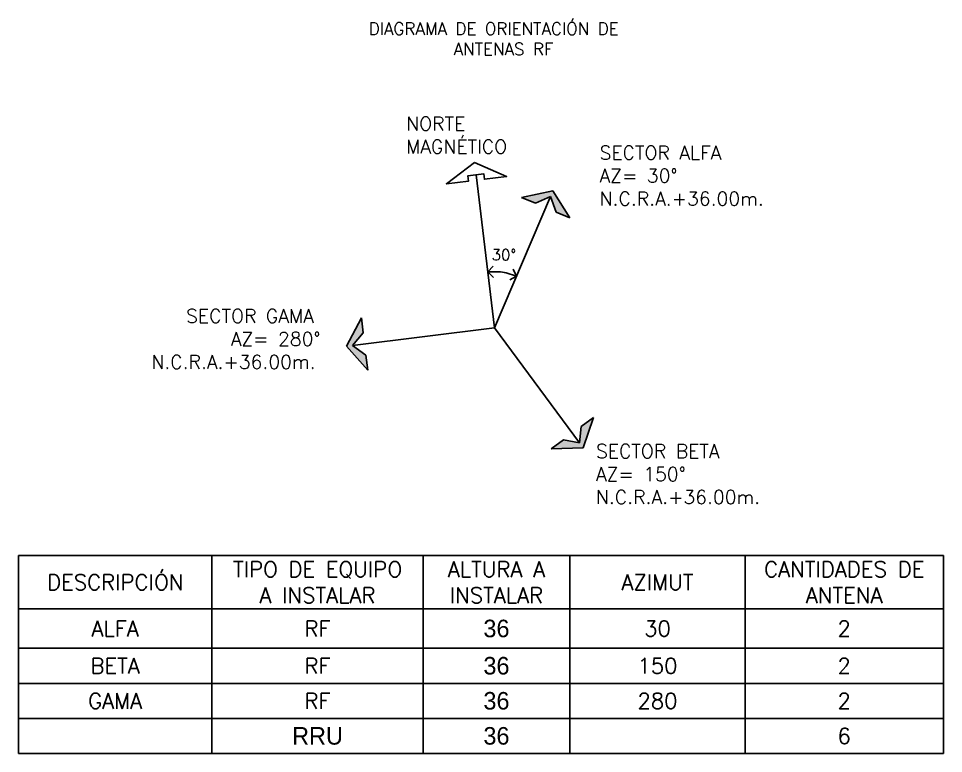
# Model space of a CAD drawing. Header units: millimetres. Extents: x 0 to 257, y -23 to 320.
# Drawn here: x 42.17 to 57.27, y -17.63 to -5.63 of the extents above; entities that cross this region are included whole.
import ezdxf

# ---------------------------------------------------------------- set-up
doc = ezdxf.new("R2010")
doc.units = ezdxf.units.MM
doc.header["$LTSCALE"] = 0.1
doc.header["$PDMODE"] = 2
doc.layers.get('Defpoints').update_dxf_attribs({"color": 6})
doc.layers.add('5', color=5, linetype='Continuous')
doc.layers.add('titulos', color=170, linetype='Continuous')
doc.styles.add('TEXTOS', font='romans.shx')
doc.dimstyles.new('COTAS ATC', dxfattribs={"dimtxt": 0.15, "dimasz": 0.15, "dimexe": 0.15, "dimexo": 0.15, "dimgap": 0.05, "dimtad": 1, "dimtih": 1, "dimtoh": 1, "dimdec": 0, "dimlfac": 100, "dimzin": 0, "dimdsep": 46, "dimtxsty": 'TEXTOS', "dimblk": 'OPEN90', "dimcen": 0.15, "dimclrd": 8, "dimclre": 8, "dimclrt": 8, "dimadec": 0, "dimazin": 0, "dimtfac": 1, "dimtdec": 0, "dimtofl": 0, "dimtmove": 2, "dimatfit": 3, "dimldrblk": 'OPEN90', "dimfxl": 1, "dimtolj": 1, "dimtzin": 0, "dimlwd": -1, "dimlwe": -1, "dimarcsym": 0})

# ---------------------------------------------------------------- blocks, each defined once
blk = doc.blocks.new('FLECHA')
blk.add_hatch(color=256).paths.add_polyline_path([(0, 1.623940971963748), (-0.2858467634463752, 1.423788913431054), (-0.1213582129566932, 1.423788913431054), (7.275902103032195e-12, 1.557185003453924), (0.1213582129566931, 1.423788913431054), (0.2858467634463753, 1.423788913431053)])
for p, q in [((0, 1.623940971963748), (-0.285846763435984, 1.423788913438329)), ((0, 1.623940971963748), (0.285846763435984, 1.423788913438329)), ((-0.121358212956693, 1.423788913431054), (7.275957614183426e-12, 1.557185003453924)), ((0.121358212956693, 1.423788913431054), (7.275957614183426e-12, 1.557185003453924)), ((0, 0), (0, 1.5571850034612)), ((-0.285846763435984, 1.423788913431054), (-0.121358212956693, 1.423788913431054)), ((0.285846763435984, 1.423788913431054), (0.121358212956693, 1.423788913431054))]:
    blk.add_line(p, q)
blk = doc.blocks.new('A$C6DDA35DD')
blk.add_line((-3.299646778032184e-08, 1.678831556368094), (-3.299646778032184e-08, 4.246248686001763e-08))
blk.add_lwpolyline([(-0.003295370908745099, 1.814996345310645), (0.3259188773517963, 1.621021814855338), (0.08388900034333346, 1.621032385890429), (0.08389159818034386, 1.680511819620731), (-0.09049408733699238, 1.680519436209577), (-0.09049668520310661, 1.621040002479274), (-0.3325265622333973, 1.621050573543469)], close=True)
blk = doc.blocks.new('A$C31366731')
blk.add_blockref('A$C6DDA35DD', (-0.3325264962404617, -4.246248863637447e-08))
blk = doc.blocks.new('_Open90')
at = {"color": 0, "linetype": 'ByBlock', "lineweight": -2}
for p, q in [((0, 0), (-1, 0)), ((-0.5, 0.5), (0, 0)), ((0, 0), (-0.5, -0.5))]:
    blk.add_line(p, q, dxfattribs=at)
blk = doc.blocks.new('*D134')
at = {"layer": 'Defpoints', "color": 0, "transparency": 16777216}
for p in [(49.64064893767785, -8.187319796607463, 1.8124769223894e-07), (50.85520212240548, -8.538870168540413, -4.311811952894866e-07), (50.14871293693405, -9.790267845301068), (49.93968318856682, -10.68774932650719), (49.93968318856903, -10.68774932650486)]:
    blk.add_point(p, dxfattribs=at)
at = {"layer": 'titulos', "color": 5, "transparency": 16777216}
blk.add_arc((49.93968318856878, -10.68774932650264), 0.9215022760695812, 78.13345776054291, 85.61015448839633, dxfattribs=at)
at = {"layer": 'titulos', "color": 5, "transparency": 16777216, "xscale": 0.18, "yscale": 0.18, "zscale": 0.18}
for p, rotation in [((49.83025757893633, -9.772767096752805), 181.214973538998), ((50.3008703219502, -9.839981493023966), 342.5286387099413)]:
    blk.add_blockref('_Open90', p, dxfattribs=dict(at, rotation=rotation))
at = {"layer": 'titulos', "color": 5, "transparency": 16777216, "insert": (50.09315343698813, -9.492618131293298), "char_height": 0.18, "attachment_point": 5, "style": 'TEXTOS'}
blk.add_mtext('\\A1;30°', dxfattribs=at)
blk = doc.blocks.new('*T165')
at = {"layer": '5', "color": 0, "linetype": 'ByBlock', "lineweight": -2, "ltscale": 0.1, "transparency": 16777216}
for p, q in [((0, 0), (15.09814406745416, 0)), ((0, 0), (0, -3.230773041175539)), ((3.158280473350864, 0), (3.158280473350864, -3.230773041175539)), ((6.602824356367066, 0), (6.602824356367066, -3.230773041175539)), ((8.999678527107108, 0), (8.999678527107108, -3.230773041175539)), ((11.8584380954572, 0), (11.8584380954572, -3.230773041175539)), ((15.09814406745416, 0), (15.09814406745416, -3.230773041175539)), ((0, -0.8693925775021079), (15.09814406745416, -0.8693925775021079)), ((0, -1.513192583183573), (15.09814406745416, -1.513192583183573)), ((0, -2.085719402514229), (15.09814406745416, -2.085719402514229)), ((0, -2.658246221844884), (15.09814406745416, -2.658246221844884)), ((0, -3.230773041175539), (15.09814406745416, -3.230773041175539))]:
    blk.add_line(p, q, dxfattribs=at)
at = {"layer": '5', "color": 0, "ltscale": 0.1, "transparency": 16777216, "char_height": 0.2544563641469584, "attachment_point": 5, "style": 'TEXTOS'}
for s, insert, width in [('TIPO DE EQUIPO A INSTALAR', (4.880552414858961, -0.4346962887510557), 3.253701609905983), ('ALTURA A INSTALAR', (7.801251441737087, -0.4346962887510557), 2.206011897629821), ('CANTIDADES DE ANTENA', (13.47829108145568, -0.4346962887510557), 3.048863698886735), ('DESCRIPCIÓN', (1.579140236675435, -0.4346962887510557), 2.967438200240644), ('AZIMUT', (10.42905831128216, -0.4346962887510557), 2.667917295239875), ('ALFA', (1.579140236675435, -1.191292580342841), 2.967438200240644), ('RF', (4.880552414858961, -1.191292580342841), 3.253701609905983), ('30', (10.42905831128216, -1.191292580342841), 2.667917295239875), ('2', (13.47829108145568, -1.191292580342841), 3.048863698886735), ('BETA', (1.579140236675435, -1.799455992848898), 2.967438200240644), ('RF', (4.880552414858961, -1.799455992848898), 3.253701609905983), ('150', (10.42905831128216, -1.799455992848898), 2.667917295239875), ('2', (13.47829108145568, -1.799455992848898), 3.048863698886735), ('GAMA', (1.579140236675435, -2.37198281217956), 2.967438200240644), ('RF', (4.880552414858961, -2.37198281217956), 3.253701609905983), ('280', (10.42905831128216, -2.37198281217956), 2.667917295239875), ('2', (13.47829108145568, -2.37198281217956), 3.048863698886735), ('6', (13.47829108145568, -2.944509631510215), 3.048863698886735)]:
    blk.add_mtext(s, dxfattribs=dict(at, insert=insert, width=width))
at = {"layer": '5', "color": 0, "ltscale": 0.1, "transparency": 16777216, "char_height": 0.2862634096653283, "attachment_point": 5}
for s, insert, width in [('36', (7.801251441737087, -1.191292580342841), 2.206011897629821), ('36', (7.801251441737087, -1.799455992848898), 2.206011897629821), ('36', (7.801251441737087, -2.37198281217956), 2.206011897629821), ('RRU', (4.880552414858961, -2.944509631510215), 3.253701609905983), ('36', (7.801251441737087, -2.944509631510215), 2.206011897629821)]:
    blk.add_mtext(s, dxfattribs=dict(at, insert=insert, width=width))

msp = doc.modelspace()

# ---------------------------------------------------------------- block references
msp.add_blockref('*T165', (42.17056547178093, -14.40417656062196))
at = {"layer": 'titulos', "extrusion": (5.738042538159126e-08, -6.562431684536188e-08, 0.9999999999999962), "xscale": 1.499999999999999, "yscale": 1.499999999999999, "zscale": 1.499999999999999, "rotation": 6.819792589591718}
msp.add_blockref('A$C31366731', (50.43494381853111, -10.62851954629819, 3.761497658913708e-06), dxfattribs=at)
at = {"layer": 'titulos', "extrusion": (1.074687963221481e-07, 1.548674695019264e-07, 0.9999999999999822), "xscale": 1.500000000000005, "yscale": 1.500000000000005, "zscale": 1.500000000000005, "rotation": 336.9238196593382}
msp.add_blockref('FLECHA', (49.93968318856652, -10.68774932650793, 3.906334094083294e-06), dxfattribs=at)
at = {"layer": 'titulos', "extrusion": (-6.459208067102674e-08, -2.0382876536556e-07, 0.9999999999999772), "xscale": 1.500000000000007, "yscale": 1.500000000000007, "zscale": 1.500000000000007, "rotation": 97.03671586807495}
msp.add_blockref('FLECHA', (49.93968318856612, -10.68774932650759, -8.526761494771541e-07), dxfattribs=at)
at = {"layer": 'titulos', "extrusion": (3.493161716150871e-07, -2.46320401761862e-08, 0.9999999999999388), "xscale": 1.500000000000011, "yscale": 1.500000000000011, "zscale": 1.500000000000011, "rotation": 216.5099739515004}
msp.add_blockref('FLECHA', (49.93968318856446, -10.68774932650578, 1.790256115986999e-05), dxfattribs=at)

# ---------------------------------------------------------------- texts
at = {"layer": '5', "insert": (47.43387758846481, -5.701339231799004), "char_height": 0.2, "width": 5.516209508428116, "attachment_point": 1, "style": 'TEXTOS'}
msp.add_mtext('\\pi0.45334;DIAGRAMA DE ORIENTACIÓN DE \\P\\pi1.83906;ANTENAS RF', dxfattribs=at)
at = {"layer": 'titulos', "extrusion": (8.471681391549739e-08, 2.054569586068581e-08, 0.9999999999999962), "char_height": 0.225, "text_direction": (0.9999999999999964, 0, -8.47168139154974e-08), "style": 'TEXTOS'}
for s, insert, attachment_point in [('NORTE\\PMAGNÉTICO', (48.4973841594299, -7.839352873164337, -2.575198697612747e-09), 7), ('SECTOR ALFA\\PAZ= 30°\\PN.C.R.A.+36.00m.', (51.6551437638264, -8.688728619722841, 2.281305584403323e-08), 7), ('\\pi-2.325;SECTOR GAMA\\P\\pi-1.59643;AZ= 280°\\P\\pi-2.89286;N.C.R.A.+36.00m.', (47.23178729350538, -10.86662746585492, 9.819296815555387e-08), 4), ('SECTOR BETA\\PAZ= 150°\\PN.C.R.A.+36.00m.', (51.5960244838294, -13.56096899538003, 1.191723218472484e-08), 7)]:
    msp.add_mtext(s, dxfattribs=dict(at, insert=insert, attachment_point=attachment_point))

# ---------------------------------------------------------------- dimensions: what is measured, and where the dimension line sits
at = {"layer": 'titulos'}
dim = msp.add_angular_dim_2l(base=(50.14871293693405, -9.790267845301068), line1=((49.93968318856682, -10.68774932650719, 1.945611459656936e-07), (50.85520212240547, -8.538870168540411, -2.366200493237891e-07)), line2=((49.64064893767784, -8.187319796607463, 3.758088382046375e-07), (49.93968318856903, -10.68774932650486, 1.945611459654088e-07)), dimstyle='COTAS ATC', override={"dimscale": 1.2, "dimclrd": 5, "dimclre": 5, "dimclrt": 5}, dxfattribs=at)
dim.commit()
dim.dimension.update_dxf_attribs({"geometry": '*D134', "text_midpoint": (50.09315343698812, -9.492618131293298, 1.945611459656975e-07), "dimtype": 162})

doc.saveas('drawing.dxf')
